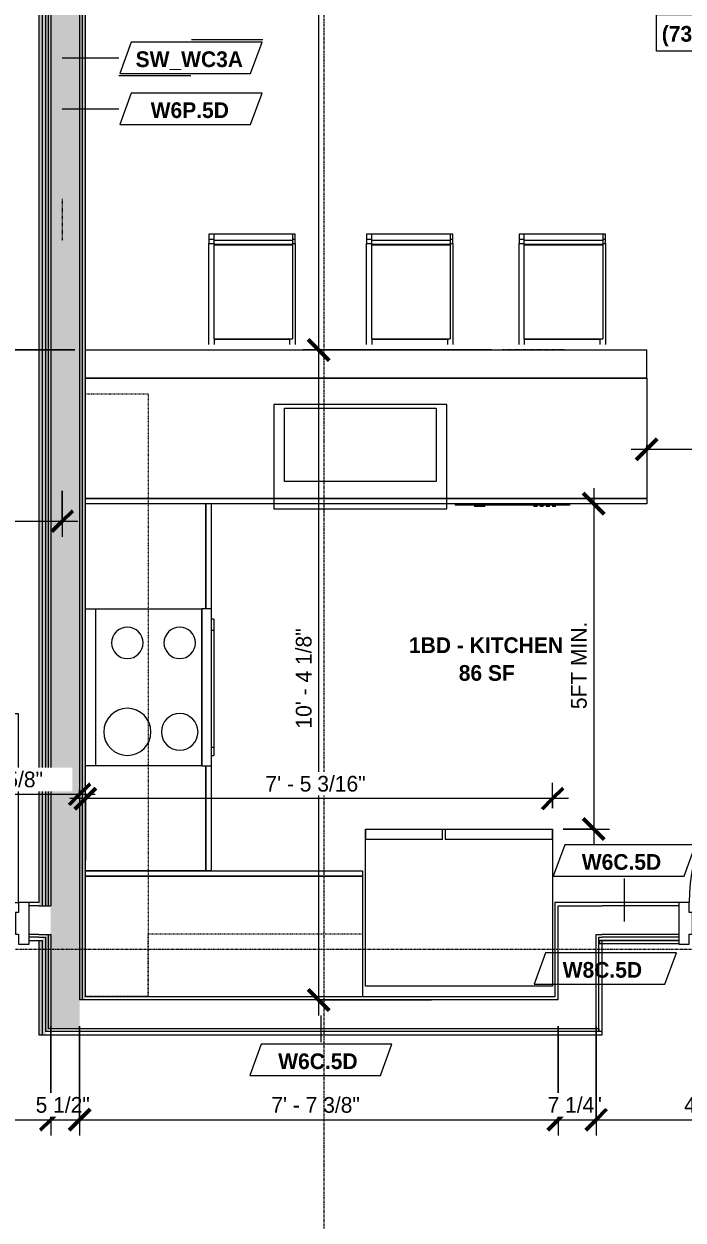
# Model space of a CAD drawing. Header units: inches. Extents: x -4058 to -1781, y 9814 to 12264.
# Drawn here: x -3211.6 to -3085.8, y 10415.5 to 10643.9 of the extents above; entities that cross this region are included whole.
import ezdxf

# ---------------------------------------------------------------- set-up
doc = ezdxf.new("R2010")
doc.units = ezdxf.units.IN
doc.header["$MEASUREMENT"] = 0
for name, pattern in [('Dash', [0.25, 0.125, -0.125]), ('Dash 3_32_', [0.1875, 0.09375, -0.09375]), ('Grid Line 1_2_', [0.875, 0.5, -0.125, 0.125, -0.125])]:
    doc.linetypes.add(name, pattern=pattern)
for name, color, linetype, lineweight in [('0-1', 7, 'Continuous', 5), ('0-3', 8, 'Continuous', 9), ('A-ANNO-DIMS', 211, 'Continuous', 9), ('A-ANNO-DIMS-32', 211, 'Continuous', 9), ('A-AREA-IDEN', 2, 'Continuous', 9), ('A-DETL-1', 90, 'Dash 3_32_', 9), ('A-DOOR-1', 7, 'Continuous', 9), ('A-DOOR-FRAM-1', 7, 'Continuous', 9), ('A-WALL-1', 7, 'Continuous', 9), ('A-WALL-2', 113, 'Continuous', 9), ('A-WALL-IDEN', 211, 'Continuous', 9), ('I-FURN', 30, 'Continuous', 9), ('I-WALL-1', 1, 'Continuous', 18), ('I-WALL-2', 10, 'Continuous', 5), ('I-WALL-3', 7, 'Continuous', 9), ('P-SANR-FIXT', 6, 'Continuous', 9), ('Q-CASE', 31, 'Continuous', 9), ('Q-CASE-HDLN', 31, 'Dash', 9), ('Q-SPCQ', 91, 'Continuous', 9), ('S-GRID-1', 1, 'Grid Line 1_2_', 9)]:
    doc.layers.add(name, color=color, linetype=linetype, lineweight=lineweight)
doc.styles.add('Century Gothic', font='ufonts.com_century-gothic.ttf', dxfattribs={"height": 3})
doc.styles.add('Century Gothic_B', font='GOTHICB.TTF', dxfattribs={"height": 3})
doc.dimstyles.new('MARKETING_DIMENSION', dxfattribs={"dimscale": 12, "dimtxt": 3.132505, "dimasz": 0.333333, "dimexe": 0.25, "dimexo": 0.166667, "dimgap": 0.041667, "dimtad": 1, "dimdec": 4, "dimrnd": 0.0625, "dimzin": 3, "dimdsep": 46, "dimlunit": 4, "dimtxsty": 'Century Gothic', "dimblk1": 'OBLIQUE', "dimblk2": 'OBLIQUE', "dimsah": 1, "dimcen": 0.09, "dimdle": 0.25, "dimazin": 0, "dimtfac": 1, "dimtdec": 4, "dimtix": 1, "dimtmove": 0, "dimatfit": 3, "dimfxl": 1, "dimtvp": 1, "dimtfill": 1, "dimfrac": 2, "dimtolj": 1, "dimtzin": 0, "dimarcsym": 2})
doc.dimstyles.new('THE_DIMENSION_STRING_2', dxfattribs={"dimscale": 12, "dimtxt": 3.132505, "dimasz": 0.333333, "dimexe": 0.25, "dimexo": 0.166667, "dimgap": 0.041667, "dimtad": 1, "dimdec": 4, "dimrnd": 0.0625, "dimzin": 3, "dimdsep": 46, "dimlunit": 4, "dimtxsty": 'Century Gothic', "dimblk1": 'OBLIQUE', "dimblk2": 'OBLIQUE', "dimsah": 1, "dimcen": 0.09, "dimdle": 0.25, "dimazin": 0, "dimtfac": 1, "dimtdec": 4, "dimtix": 1, "dimtmove": 0, "dimatfit": 3, "dimfxl": 1, "dimtvp": 1, "dimtfill": 1, "dimfrac": 2, "dimtolj": 1, "dimtzin": 0, "dimarcsym": 2})
doc.dimstyles.new('THE_DIMENSION_STRING_4', dxfattribs={"dimscale": 12, "dimtxt": 3.132505, "dimasz": 0.333333, "dimexe": 0.25, "dimexo": 0.166667, "dimgap": 0.041667, "dimtad": 1, "dimdec": 4, "dimrnd": 0.0625, "dimzin": 3, "dimdsep": 46, "dimlunit": 4, "dimtxsty": 'Century Gothic', "dimblk1": 'OBLIQUE', "dimblk2": 'OBLIQUE', "dimsah": 1, "dimcen": 0.09, "dimdle": 0.25, "dimazin": 0, "dimtfac": 1, "dimtdec": 4, "dimtix": 1, "dimtmove": 0, "dimatfit": 3, "dimfxl": 1, "dimtvp": 1, "dimtfill": 1, "dimfrac": 2, "dimtolj": 1, "dimtzin": 0, "dimarcsym": 2})
doc.dimstyles.new('THE_DIMENSION_STRING_5', dxfattribs={"dimscale": 12, "dimtxt": 3.132505, "dimasz": 0.333333, "dimexe": 0.25, "dimexo": 0.166667, "dimgap": 0.041667, "dimtad": 1, "dimdec": 4, "dimrnd": 0.0625, "dimzin": 3, "dimdsep": 46, "dimlunit": 4, "dimtxsty": 'Century Gothic', "dimblk1": 'OBLIQUE', "dimblk2": 'OBLIQUE', "dimsah": 1, "dimcen": 0.09, "dimdle": 0.25, "dimazin": 0, "dimtfac": 1, "dimtdec": 4, "dimtix": 1, "dimtmove": 0, "dimatfit": 3, "dimfxl": 1, "dimtvp": 1, "dimtfill": 1, "dimfrac": 2, "dimtolj": 1, "dimtzin": 0, "dimarcsym": 2})

# ---------------------------------------------------------------- blocks, each defined once
blk = doc.blocks.new('HOLLOW METAL - UNIT DOOR-2191978-UNITS PLANS - 3RD FLOOR')
at = {"layer": 'A-DOOR-1'}
for p, q in [((18, 39.875), (16.25, 39.875)), ((16.25, 39.875), (16.25, 3.875)), ((18, 3.875), (18, 39.875)), ((16.25, 3.875), (18, 3.875))]:
    blk.add_line(p, q, dxfattribs=at)
blk.add_arc((18, 3.875), 36, 90, 180, dxfattribs=at)
at = {"layer": 'A-DOOR-FRAM-1'}
for p, q in [((-18, 3.875), (-20, 3.875)), ((-20, 3.875), (-20, -4.125)), ((-18, 1.9375), (-18, 3.875)), ((18, 3.875), (18, 1.9375)), ((20, 3.875), (18, 3.875)), ((20, -4.125), (20, 3.875)), ((-17.375, 1.9375), (-18, 1.9375)), ((-17.375, -2.1875), (-17.375, 1.9375)), ((18, 1.9375), (17.375, 1.9375)), ((17.375, 1.9375), (17.375, -2.1875)), ((-18, -4.125), (-18, -2.1875)), ((-18, -2.1875), (-17.375, -2.1875)), ((17.375, -2.1875), (18, -2.1875)), ((18, -2.1875), (18, -4.125)), ((-20, -4.125), (-18, -4.125)), ((18, -4.125), (20, -4.125))]:
    blk.add_line(p, q, dxfattribs=at)
blk = doc.blocks.new('CTR - 1st Phase - Common Walls_rvt-1-UNITS PLANS - 3RD FLOOR')
at = {"layer": 'I-WALL-1'}
h = blk.add_hatch(color=256, dxfattribs=at)
h.paths.add_polyline_path([(-3199.89, 10457.54), (-3199.89, 10715.5), (-3200.51, 10715.5), (-3200.51, 10457.54)], flags=0)
h.paths.add_polyline_path([(-3200.51, 10753.5), (-3199.89, 10753.5), (-3199.89, 10843.14), (-3200.51, 10843.14), (-3200.51, 10753.55)], flags=0)
at = {"layer": 'I-WALL-2'}
h = blk.add_hatch(color=256, dxfattribs=at)
h.paths.add_polyline_path([(-3208.76, 10450.91), (-3208.14, 10450.91), (-3208.14, 10468.91), (-3208.76, 10468.91), (-3208.76, 10463.59)], flags=0)
h.paths.add_polyline_path([(-3208.14, 10475.54), (-3208.14, 10843.14), (-3208.76, 10843.14), (-3208.76, 10475.54)], flags=0)
h = blk.add_hatch(color=256, dxfattribs=at)
h.paths.add_polyline_path([(-3208.14, 10450.91), (-3207.51, 10450.91), (-3207.51, 10469.54), (-3208.14, 10469.54), (-3208.14, 10463.59)], flags=0)
h.paths.add_polyline_path([(-3208.14, 10475.54), (-3207.51, 10475.54), (-3207.51, 10843.14), (-3208.14, 10843.14), (-3208.14, 10482.3)], flags=0)
h = blk.add_hatch(color=256, dxfattribs=at)
h.paths.add_polyline_path([(-3207.01, 10451.54), (-3207.01, 10470.04), (-3207.51, 10470.04), (-3207.51, 10451.54)], flags=0)
h.paths.add_polyline_path([(-3207.01, 10475.54), (-3207.01, 10843.14), (-3207.51, 10843.14), (-3207.51, 10475.54)], flags=0)
h = blk.add_hatch(color=256, dxfattribs=at)
h.paths.add_polyline_path([(-3206.51, 10452.04), (-3206.51, 10470.04), (-3207.01, 10470.04), (-3207.01, 10452.04)], flags=0)
h.paths.add_polyline_path([(-3207.01, 10475.54), (-3206.51, 10475.54), (-3206.51, 10843.14), (-3207.01, 10843.14), (-3207.01, 10482.3)], flags=0)
blk.add_hatch(color=256, dxfattribs=at).paths.add_polyline_path([(-3206.51, 10452.04), (-3201.01, 10452.04), (-3201.01, 10715.5), (-3201.32, 10715.5), (-3201.32, 10753.5), (-3201.01, 10753.5), (-3201.01, 10843.14), (-3206.51, 10843.14), (-3206.51, 10463.59)], flags=0)
h = blk.add_hatch(color=256, dxfattribs=at)
h.paths.add_polyline_path([(-3200.51, 10457.54), (-3200.51, 10715.5), (-3201.01, 10715.5), (-3201.01, 10457.54)], flags=0)
h.paths.add_polyline_path([(-3200.51, 10753.5), (-3200.51, 10843.14), (-3201.01, 10843.14), (-3201.01, 10753.5)], flags=0)
at = {"layer": 'A-WALL-1'}
for p, q in [((-3208.14, 10843.14), (-3208.14, 10475.54)), ((-3207.51, 10843.14), (-3207.51, 10475.54)), ((-3207.01, 10843.14), (-3207.01, 10475.54)), ((-3206.51, 10843.14), (-3206.51, 10475.54)), ((-3201.01, 10715.5), (-3201.01, 10457.54)), ((-3200.51, 10715.5), (-3200.51, 10457.54)), ((-3208.76, 10475.54), (-3210.64, 10475.54)), ((-3208.76, 10475.54), (-3208.14, 10475.54)), ((-3208.14, 10475.54), (-3207.51, 10475.54)), ((-3207.51, 10475.54), (-3207.01, 10475.54)), ((-3207.01, 10475.54), (-3206.51, 10475.54)), ((-3109.61, 10475.54), (-3102.36, 10475.54)), ((-3109.61, 10457.54), (-3109.61, 10475.54)), ((-3102.36, 10475.54), (-3101.24, 10475.54)), ((-3086.57, 10475.54), (-3101.24, 10475.54)), ((-3208.76, 10470.04), (-3210.64, 10470.04)), ((-3208.76, 10469.54), (-3210.64, 10469.54)), ((-3208.76, 10470.04), (-3207.51, 10470.04)), ((-3208.76, 10469.54), (-3208.14, 10469.54)), ((-3208.76, 10468.91), (-3208.14, 10468.91)), ((-3208.14, 10469.54), (-3207.51, 10469.54)), ((-3208.14, 10468.91), (-3208.14, 10450.91)), ((-3207.51, 10470.04), (-3207.01, 10470.04)), ((-3207.51, 10469.54), (-3207.51, 10451.54)), ((-3207.01, 10470.04), (-3207.01, 10452.04)), ((-3207.01, 10470.04), (-3206.51, 10470.04)), ((-3206.51, 10470.04), (-3206.51, 10452.04)), ((-3102.36, 10470.04), (-3101.86, 10470.04)), ((-3102.36, 10452.04), (-3102.36, 10470.04)), ((-3101.86, 10470.04), (-3101.24, 10470.04)), ((-3101.86, 10468.91), (-3101.86, 10469.54)), ((-3101.86, 10469.54), (-3101.24, 10469.54)), ((-3101.86, 10468.91), (-3101.86, 10469.54)), ((-3101.86, 10468.91), (-3101.24, 10468.91)), ((-3101.86, 10452.04), (-3101.86, 10468.91)), ((-3086.57, 10470.04), (-3101.24, 10470.04)), ((-3086.57, 10469.54), (-3101.24, 10469.54)), ((-3200.51, 10457.54), (-3201.01, 10457.54)), ((-3199.89, 10457.54), (-3200.51, 10457.54)), ((-3110.24, 10457.54), (-3199.89, 10457.54)), ((-3109.61, 10457.54), (-3110.24, 10457.54)), ((-3206.51, 10452.04), (-3207.01, 10452.04)), ((-3201.01, 10452.04), (-3206.51, 10452.04)), ((-3199.89, 10452.04), (-3201.01, 10452.04)), ((-3110.24, 10452.04), (-3199.89, 10452.04)), ((-3109.61, 10452.04), (-3110.24, 10452.04)), ((-3102.36, 10452.04), (-3109.61, 10452.04)), ((-3101.86, 10452.04), (-3102.36, 10452.04)), ((-3101.86, 10452.04), (-3101.86, 10451.54)), ((-3101.86, 10451.54), (-3101.86, 10452.04)), ((-3207.01, 10451.54), (-3207.51, 10451.54)), ((-3199.89, 10451.54), (-3207.01, 10451.54)), ((-3110.24, 10451.54), (-3199.89, 10451.54)), ((-3101.86, 10451.54), (-3110.24, 10451.54)), ((-3101.24, 10451.54), (-3101.86, 10451.54))]:
    blk.add_line(p, q, dxfattribs=at)
at = {"layer": 'I-WALL-3'}
for p, q in [((-3208.76, 10843.14), (-3208.76, 10476.16)), ((-3199.89, 10458.16), (-3199.89, 10715.5)), ((-3208.76, 10476.16), (-3210.64, 10476.16)), ((-3110.24, 10476.16), (-3110.24, 10458.16)), ((-3109.61, 10476.16), (-3110.24, 10476.16)), ((-3101.24, 10476.16), (-3109.61, 10476.16)), ((-3086.57, 10476.16), (-3101.24, 10476.16)), ((-3210.64, 10468.91), (-3208.76, 10468.91)), ((-3208.76, 10468.91), (-3208.76, 10450.91)), ((-3086.57, 10468.91), (-3101.74, 10468.91)), ((-3101.74, 10468.91), (-3101.74, 10468.29)), ((-3101.74, 10468.29), (-3086.57, 10468.29)), ((-3101.24, 10468.91), (-3086.57, 10468.91)), ((-3101.24, 10451.54), (-3101.24, 10468.91)), ((-3110.24, 10458.16), (-3199.89, 10458.16)), ((-3208.76, 10450.91), (-3207.51, 10450.91)), ((-3207.51, 10450.91), (-3199.89, 10450.91)), ((-3199.89, 10450.91), (-3110.24, 10450.91)), ((-3110.24, 10450.91), (-3101.24, 10450.91)), ((-3101.24, 10450.91), (-3101.24, 10451.54))]:
    blk.add_line(p, q, dxfattribs=at)
at = {"layer": '0-3'}
for p in [(-3230.64, 10472.29), (-3066.57, 10472.29)]:
    blk.add_blockref('HOLLOW METAL - UNIT DOOR-2191978-UNITS PLANS - 3RD FLOOR', p, dxfattribs=at)
blk = doc.blocks.new('Bar_Stool_6722_1_ - Bar_Stool_6722_1_-1372833-UNITS PLANS - 3RD FLOOR')
at = {"layer": 'I-FURN'}
for p, q in [((1, 0), (0, 0)), ((0, 0), (0, -0.98)), ((0, -0.98), (1, -0.98)), ((0, -0.98), (0, -1.78)), ((0, -1.78), (1, -1.78)), ((0, -17.72), (0, -1.78)), ((1, -1.24), (1, 0)), ((16, 0), (1, 0)), ((1, -1.91), (1, -1.24)), ((16, -1.24), (1, -1.24)), ((1, -1.91), (16, -1.91)), ((1, -2.03), (1, -1.91)), ((1, -17.63), (1, -2.03)), ((1, -2.03), (16, -2.03)), ((16.5, 0), (16, 0)), ((16, 0), (16, -1.24)), ((16, -0.98), (16.5, -0.98)), ((16, -1.24), (16, -1.91)), ((16, -1.78), (16.5, -1.78)), ((16, -1.91), (16, -2.03)), ((16, -2.03), (16, -17.63)), ((16.5, -0.98), (16.5, 0)), ((16.5, -1.78), (16.5, -0.98)), ((16.5, -1.78), (16.5, -17.72)), ((0, -19.21), (0, -17.72)), ((1, -19.89), (1, -17.63)), ((16, -17.63), (16, -19.89)), ((16.5, -17.72), (16.5, -19.21)), ((0, -21.1), (0, -19.21)), ((1, -19.99), (1, -19.89)), ((1, -19.99), (1, -20.06)), ((1, -20), (16, -20)), ((1, -20.06), (1, -20.14)), ((15.5, -20.14), (1, -20.14)), ((1, -20.14), (1, -21.1)), ((15.5, -20.06), (15.5, -19.99)), ((15.5, -20.14), (15.5, -20.06)), ((15.5, -21.1), (15.5, -20.14)), ((16, -19.89), (16, -19.99)), ((16.5, -19.21), (16.5, -21.1))]:
    blk.add_line(p, q, dxfattribs=at)
blk = doc.blocks.new('OD_CW_Upper Cabinet - OD_CW_Upper Cabinet-3856829-UNITS PLANS - 3RD FLOOR')
at = {"layer": 'Q-CASE-HDLN'}
for p, q in [((0.74, -24), (0.74, -12)), ((0.74, -12), (115.86, -12)), ((115.86, -12), (115.86, -24)), ((115.86, -24), (0.74, -24))]:
    blk.add_line(p, q, dxfattribs=at)
blk = doc.blocks.new('OD_CW_Base Cabinet - OD_CW_Base Cabinet-V42-UNITS PLANS - 3RD FLOOR')
at = {"layer": 'Q-CASE'}
for p, q in [((0.74, 0), (20.8, 0)), ((0.74, 0), (20.8, 0)), ((20.8, -1), (0.74, -1)), ((0.74, -1), (20.8, -1)), ((50.8, 0), (70.86, 0)), ((50.8, 0), (70.86, 0)), ((70.86, -1), (50.8, -1)), ((50.8, -1), (70.86, -1)), ((70.86, 0), (70.86, -24)), ((70.86, 0), (70.86, -1)), ((70.86, -1), (70.86, -24))]:
    blk.add_line(p, q, dxfattribs=at)
blk = doc.blocks.new('OD_CW_Base Cabinet - OD_CW_Base Cabinet-V43-UNITS PLANS - 3RD FLOOR')
at = {"layer": 'Q-CASE'}
for p, q in [((0.74, 0), (107.93, 0)), ((0.74, -24), (0.74, 0)), ((107.93, -24), (0.74, -24))]:
    blk.add_line(p, q, dxfattribs=at)
blk = doc.blocks.new('OD_CW_Upper Cabinet - OD_CW_Upper Cabinet-3876543-UNITS PLANS - 3RD FLOOR')
at = {"layer": 'Q-CASE-HDLN'}
for p, q in [((0.74, -24), (0.74, -12)), ((0.74, -12), (41.64, -12)), ((41.64, -12), (41.64, -24)), ((41.64, -24), (0.74, -24))]:
    blk.add_line(p, q, dxfattribs=at)
blk = doc.blocks.new('OD_CW_Base Cabinet - OD_CW_Base Cabinet-V87-UNITS PLANS - 3RD FLOOR')
at = {"layer": 'Q-CASE'}
for p, q in [((0.74, 0), (53.64, 0)), ((0.74, 0), (53.64, 0)), ((53.64, -1), (0.74, -1)), ((0.74, -1), (53.64, -1)), ((53.64, 0), (53.64, -24)), ((53.64, 0), (53.64, -1)), ((53.64, -1), (53.64, -24))]:
    blk.add_line(p, q, dxfattribs=at)
blk = doc.blocks.new('Refrigerator_-_Side-by-Side_6047 - 36_ X 30_-1372843-UNITS PLANS - 3RD FLOOR')
at = {"layer": 'Q-SPCQ'}
for p, q in [((-17.88, 15.58), (17.87, 15.58)), ((-17.88, -14.42), (-17.88, 15.58)), ((-17.88, 15.58), (-3.13, 15.58)), ((-17.88, 15.58), (-17.88, 13.58)), ((-3.13, 13.58), (-3.13, 15.58)), ((-2.63, 15.58), (17.87, 15.58)), ((-2.63, 15.58), (-2.63, 13.58)), ((17.87, 15.58), (17.87, -14.42)), ((17.87, 13.58), (17.87, 15.58)), ((-3.13, 13.58), (-17.88, 13.58)), ((17.87, 13.58), (-2.63, 13.58)), ((17.87, -14.42), (-17.88, -14.42))]:
    blk.add_line(p, q, dxfattribs=at)
blk = doc.blocks.new('Dishwasher_15404 - 34_ counter-547918-UNITS PLANS - 3RD FLOOR')
at = {"layer": 'Q-SPCQ'}
for p, q in [((23.87, 22.91), (24.12, 22.91)), ((24.12, 22.91), (24.12, 1.09)), ((24.37, 20.28), (24.12, 20.28)), ((24.12, 19.69), (24.37, 19.69)), ((24.37, 19.1), (24.12, 19.1)), ((24.12, 18.51), (24.37, 18.51)), ((24.37, 19.1), (24.37, 18.51)), ((24.37, 20.28), (24.37, 19.69)), ((24.37, 17.92), (24.12, 17.92)), ((24.12, 17.33), (24.37, 17.33)), ((24.37, 16.74), (24.12, 16.74)), ((24.12, 16.15), (24.37, 16.15)), ((24.37, 17.92), (24.37, 17.33)), ((24.37, 16.74), (24.37, 16.15)), ((24.37, 6.79), (24.12, 6.79)), ((24.12, 4.82), (24.37, 4.82)), ((24.37, 6.79), (24.37, 5.81)), ((24.37, 5.81), (24.37, 4.82)), ((23.87, 1.09), (24.12, 1.09))]:
    blk.add_line(p, q, dxfattribs=at)
blk = doc.blocks.new('Range - 24_ x 30_-V107-UNITS PLANS - 3RD FLOOR')
at = {"layer": 'Q-SPCQ'}
for p, q in [((0, 22), (0, 24)), ((30, 24), (30, 22)), ((0, 1.75), (0, 22)), ((0, 22), (30, 22)), ((30, 22), (30, 1.75)), ((30, 1.75), (0, 1.75)), ((0, 1.75), (30, 1.75)), ((0, 1.75), (0, 0)), ((30, 0), (30, 1.75)), ((30, 0), (0, 0)), ((2, 0), (2, -0.5)), ((3.61, -0.5), (2, -0.5)), ((3.61, 0), (3.61, -0.5)), ((25.87, -0.5), (3.61, -0.5)), ((25.87, -0.5), (25.87, 0)), ((28, -0.5), (25.87, -0.5)), ((28, -0.5), (28, 0))]:
    blk.add_line(p, q, dxfattribs=at)
for centre, radius, start, end in [((6.5, 16), 4.5, 0, 180), ((23.5, 16), 3, 0, 180), ((6.5, 16), 4.5, 180, 360), ((23.5, 16), 3, 180, 360), ((6.5, 6), 3.5, 0, 180), ((23.5, 6), 3, 0, 180), ((6.5, 6), 3.5, 180, 360), ((23.5, 6), 3, 180, 360)]:
    blk.add_arc(centre, radius, start, end, dxfattribs=at)
blk = doc.blocks.new('Stainless Steel Farmhous Kitchen Sink - Stainless Steel Farmhous Kitchen Sink-2443921-UNITS PLANS - 3RD FLOOR')
at = {"layer": 'P-SANR-FIXT'}
for p, q in [((0, -2.25), (-33, -2.25)), ((-33, -2.25), (-33, -22.2)), ((0, -22.2), (0, -2.25)), ((-31, -16.96), (-31, -3)), ((-31, -3), (-2, -3)), ((-2, -3), (-2, -16.96)), ((-2, -16.96), (-31, -16.96)), ((-33, -22.2), (0, -22.2))]:
    blk.add_line(p, q, dxfattribs=at)
blk = doc.blocks.new('Wall Tag - Shear Wall-3956451-UNITS PLANS - 3RD FLOOR')
at = {"layer": 'A-WALL-IDEN'}
for p, q in [((-0.3561, 0.0937), (-0.4244, -0.0937)), ((0.4244, 0.0937), (-0.3561, 0.0937)), ((0.4291, 0.1068), (0.0033, 0.1068)), ((0.3561, -0.0937), (0.4244, 0.0937)), ((0, -0.1068), (-0.4291, -0.1068)), ((-0.4244, -0.0937), (0.3561, -0.0937))]:
    blk.add_line(p, q, dxfattribs=at)
blk = doc.blocks.new('Wall Tag - Arch Wall-3956453-UNITS PLANS - 3RD FLOOR')
at = {"layer": 'A-WALL-IDEN'}
for p, q in [((-0.3561, 0.0937), (-0.4244, -0.0937)), ((0.4244, 0.0937), (-0.3561, 0.0937)), ((0.3561, -0.0937), (0.4244, 0.0937)), ((-0.4244, -0.0937), (0.3561, -0.0937))]:
    blk.add_line(p, q, dxfattribs=at)
blk = doc.blocks.new('DIMBLOCK344-UNITS PLANS - 3RD FLOOR')
at = {"layer": 'A-ANNO-DIMS-32'}
for p, q in [((-3266.42, 10452.54), (-3266.42, 10431.66)), ((-3266.42, 10434.66), (-3266.42, 10452.54)), ((-3206.51, 10452.54), (-3206.51, 10431.66)), ((-3206.51, 10434.66), (-3206.51, 10452.54)), ((-3266.42, 10434.66), (-3206.51, 10434.66))]:
    blk.add_line(p, q, dxfattribs=at)
at = {"layer": 'A-ANNO-DIMS-32', "lineweight": 50}
for p, q in [((-3266.42, 10434.66), (-3264.42, 10436.66)), ((-3206.51, 10434.66), (-3204.51, 10436.66)), ((-3266.42, 10434.66), (-3268.42, 10432.66)), ((-3206.51, 10434.66), (-3208.51, 10432.66))]:
    blk.add_line(p, q, dxfattribs=at)
at = {"layer": 'A-ANNO-DIMS-32', "color": 0, "insert": (-3249.05, 10439), "char_height": 3, "width": 30.1914, "attachment_point": 1, "line_spacing_factor": 0.984502, "style": 'Century Gothic', "bg_fill": 3, "box_fill_scale": 1.25, "bg_fill_color": 256, "bg_fill_true_color": 13158600, "bg_fill_transparency": 0}
blk.add_mtext('4\' - 11 15/16"', dxfattribs=at)
blk = doc.blocks.new('_Oblique')
at = {"color": 0, "linetype": 'ByBlock', "lineweight": -2}
blk.add_line((-0.5, -0.5), (0.5, 0.5), dxfattribs=at)
blk = doc.blocks.new('DIMBLOCK345-UNITS PLANS - 3RD FLOOR')
at = {"layer": 'A-ANNO-DIMS-32'}
for p, q in [((-3206.51, 10452.54), (-3206.51, 10431.66)), ((-3206.51, 10434.66), (-3206.51, 10452.54)), ((-3201.01, 10452.54), (-3201.01, 10431.66)), ((-3201.01, 10434.66), (-3201.01, 10452.54)), ((-3206.51, 10434.66), (-3201.01, 10434.66))]:
    blk.add_line(p, q, dxfattribs=at)
at = {"layer": 'A-ANNO-DIMS-32', "lineweight": 50}
for p, q in [((-3206.51, 10434.66), (-3204.51, 10436.66)), ((-3201.01, 10434.66), (-3199.01, 10436.66)), ((-3206.51, 10434.66), (-3208.51, 10432.66)), ((-3201.01, 10434.66), (-3203.01, 10432.66))]:
    blk.add_line(p, q, dxfattribs=at)
at = {"layer": 'A-ANNO-DIMS-32', "color": 0, "insert": (-3209.4, 10439), "char_height": 3, "width": 13.5444, "attachment_point": 1, "line_spacing_factor": 0.984502, "style": 'Century Gothic', "bg_fill": 3, "box_fill_scale": 1.25, "bg_fill_color": 256, "bg_fill_true_color": 13158600, "bg_fill_transparency": 0}
blk.add_mtext('5 1/2"', dxfattribs=at)
blk = doc.blocks.new('DIMBLOCK346-UNITS PLANS - 3RD FLOOR')
at = {"layer": 'A-ANNO-DIMS-32'}
for p, q in [((-3201.01, 10452.54), (-3201.01, 10431.66)), ((-3201.01, 10434.66), (-3201.01, 10452.54)), ((-3109.61, 10452.54), (-3109.61, 10431.66)), ((-3109.61, 10434.66), (-3109.61, 10452.54)), ((-3201.01, 10434.66), (-3109.61, 10434.66))]:
    blk.add_line(p, q, dxfattribs=at)
at = {"layer": 'A-ANNO-DIMS-32', "lineweight": 50}
for p, q in [((-3201.01, 10434.66), (-3199.01, 10436.66)), ((-3109.61, 10434.66), (-3107.61, 10436.66)), ((-3201.01, 10434.66), (-3203.01, 10432.66)), ((-3109.61, 10434.66), (-3111.61, 10432.66))]:
    blk.add_line(p, q, dxfattribs=at)
at = {"layer": 'A-ANNO-DIMS-32', "color": 0, "insert": (-3164.39, 10439), "char_height": 3, "width": 21.7784, "attachment_point": 1, "line_spacing_factor": 0.984502, "style": 'Century Gothic', "bg_fill": 3, "box_fill_scale": 1.25, "bg_fill_color": 256, "bg_fill_true_color": 13158600, "bg_fill_transparency": 0}
blk.add_mtext('7\' - 7 3/8"', dxfattribs=at)
blk = doc.blocks.new('DIMBLOCK347-UNITS PLANS - 3RD FLOOR')
at = {"layer": 'A-ANNO-DIMS-32'}
for p, q in [((-3109.61, 10452.54), (-3109.61, 10431.66)), ((-3109.61, 10434.66), (-3109.61, 10452.54)), ((-3102.36, 10452.54), (-3102.36, 10431.66)), ((-3102.36, 10434.66), (-3102.36, 10452.54)), ((-3109.61, 10434.66), (-3102.36, 10434.66))]:
    blk.add_line(p, q, dxfattribs=at)
at = {"layer": 'A-ANNO-DIMS-32', "lineweight": 50}
for p, q in [((-3109.61, 10434.66), (-3107.61, 10436.66)), ((-3102.36, 10434.66), (-3100.36, 10436.66)), ((-3109.61, 10434.66), (-3111.61, 10432.66)), ((-3102.36, 10434.66), (-3104.36, 10432.66))]:
    blk.add_line(p, q, dxfattribs=at)
at = {"layer": 'A-ANNO-DIMS-32', "color": 0, "insert": (-3111.63, 10439), "char_height": 3, "width": 13.5444, "attachment_point": 1, "line_spacing_factor": 0.984502, "style": 'Century Gothic', "bg_fill": 3, "box_fill_scale": 1.25, "bg_fill_color": 256, "bg_fill_true_color": 13158600, "bg_fill_transparency": 0}
blk.add_mtext('7 1/4"', dxfattribs=at)
blk = doc.blocks.new('DIMBLOCK348-UNITS PLANS - 3RD FLOOR')
at = {"layer": 'A-ANNO-DIMS-32'}
for p, q in [((-3102.36, 10452.54), (-3102.36, 10431.66)), ((-3102.36, 10434.66), (-3102.36, 10452.54)), ((-3043.57, 10452.54), (-3043.57, 10431.66)), ((-3043.57, 10434.66), (-3043.57, 10452.54)), ((-3102.36, 10434.66), (-3043.57, 10434.66))]:
    blk.add_line(p, q, dxfattribs=at)
at = {"layer": 'A-ANNO-DIMS-32', "lineweight": 50}
for p, q in [((-3102.36, 10434.66), (-3100.36, 10436.66)), ((-3043.57, 10434.66), (-3041.57, 10436.66)), ((-3102.36, 10434.66), (-3104.36, 10432.66)), ((-3043.57, 10434.66), (-3045.57, 10432.66))]:
    blk.add_line(p, q, dxfattribs=at)
at = {"layer": 'A-ANNO-DIMS-32', "color": 0, "insert": (-3085.55, 10439), "char_height": 3, "width": 30.1914, "attachment_point": 1, "line_spacing_factor": 0.984502, "style": 'Century Gothic', "bg_fill": 3, "box_fill_scale": 1.25, "bg_fill_color": 256, "bg_fill_true_color": 13158600, "bg_fill_transparency": 0}
blk.add_mtext('4\' - 10 13/16"', dxfattribs=at)
blk = doc.blocks.new('DIMBLOCK490-UNITS PLANS - 3RD FLOOR')
at = {"layer": 'A-ANNO-DIMS-32', "lineweight": 50}
for p, q in [((-3230.64, 10496.81), (-3228.64, 10498.81)), ((-3201.01, 10496.81), (-3199.01, 10498.81)), ((-3230.64, 10496.81), (-3232.64, 10494.81)), ((-3201.01, 10496.81), (-3203.01, 10494.81))]:
    blk.add_line(p, q, dxfattribs=at)
at = {"layer": 'A-ANNO-DIMS-32'}
for p, q in [((-3233.64, 10496.81), (-3198.01, 10496.81)), ((-3230.64, 10497.64), (-3230.64, 10493.81)), ((-3230.64, 10496.81), (-3230.64, 10497.64)), ((-3201.01, 10497.64), (-3201.01, 10493.81)), ((-3201.01, 10496.81), (-3201.01, 10497.64))]:
    blk.add_line(p, q, dxfattribs=at)
at = {"layer": 'A-ANNO-DIMS-32', "color": 0, "insert": (-3224.9, 10501.15), "char_height": 3, "width": 21.7784, "attachment_point": 1, "line_spacing_factor": 0.984502, "style": 'Century Gothic', "bg_fill": 3, "box_fill_scale": 1.25, "bg_fill_color": 256, "bg_fill_true_color": 13158600, "bg_fill_transparency": 0}
blk.add_mtext('2\' - 5 5/8"', dxfattribs=at)
blk = doc.blocks.new('DIMBLOCK913-UNITS PLANS - 3RD FLOOR')
at = {"layer": 'A-ANNO-DIMS-32'}
for p, q in [((-3248.92, 10577.59), (-3248.92, 10545.96)), ((-3248.92, 10548.96), (-3248.92, 10577.59)), ((-3204.32, 10554.76), (-3204.32, 10545.96)), ((-3204.32, 10548.96), (-3204.32, 10554.76)), ((-3251.92, 10548.96), (-3201.32, 10548.96))]:
    blk.add_line(p, q, dxfattribs=at)
at = {"layer": 'A-ANNO-DIMS-32', "lineweight": 50}
for p, q in [((-3248.92, 10548.96), (-3246.92, 10550.96)), ((-3204.32, 10548.96), (-3202.32, 10550.96)), ((-3248.92, 10548.96), (-3250.92, 10546.96)), ((-3204.32, 10548.96), (-3206.32, 10546.96))]:
    blk.add_line(p, q, dxfattribs=at)
at = {"layer": 'A-ANNO-DIMS-32', "color": 0, "insert": (-3235.7, 10553.31), "char_height": 3, "width": 21.7784, "attachment_point": 1, "line_spacing_factor": 0.984502, "style": 'Century Gothic', "bg_fill": 3, "box_fill_scale": 1.25, "bg_fill_color": 256, "bg_fill_true_color": 13158600, "bg_fill_transparency": 0}
blk.add_mtext('3\' - 8 5/8"', dxfattribs=at)
blk = doc.blocks.new('DIMBLOCK1470-UNITS PLANS - 3RD FLOOR')
at = {"layer": 'A-ANNO-DIMS-32', "lineweight": 50}
for p, q in [((-3155.36, 10843.14), (-3157.36, 10845.14)), ((-3155.36, 10843.14), (-3153.36, 10841.14)), ((-3155.36, 10581.66), (-3157.36, 10583.66)), ((-3155.36, 10581.66), (-3153.36, 10579.66))]:
    blk.add_line(p, q, dxfattribs=at)
at = {"layer": 'A-ANNO-DIMS-32'}
for p, q in [((-3155.36, 10846.14), (-3155.36, 10581.66)), ((-3111.32, 10843.14), (-3158.36, 10843.14)), ((-3155.36, 10843.14), (-3111.32, 10843.14)), ((-3122.32, 10581.66), (-3158.36, 10581.66)), ((-3155.36, 10581.66), (-3122.32, 10581.66))]:
    blk.add_line(p, q, dxfattribs=at)
at = {"layer": 'A-ANNO-DIMS-32', "color": 0, "insert": (-3159.71, 10702.16), "char_height": 3, "width": 24.5827, "attachment_point": 1, "rotation": 90, "line_spacing_factor": 0.984502, "style": 'Century Gothic', "bg_fill": 3, "box_fill_scale": 1.25, "bg_fill_color": 256, "bg_fill_true_color": 13158600, "bg_fill_transparency": 0}
blk.add_mtext('21\' - 9 1/2"', dxfattribs=at)
blk = doc.blocks.new('DIMBLOCK1471-UNITS PLANS - 3RD FLOOR')
at = {"layer": 'A-ANNO-DIMS-32', "lineweight": 50}
for p, q in [((-3155.36, 10581.66), (-3157.36, 10583.66)), ((-3155.36, 10581.66), (-3153.36, 10579.66)), ((-3155.36, 10457.54), (-3157.36, 10459.54)), ((-3155.36, 10457.54), (-3153.36, 10455.54))]:
    blk.add_line(p, q, dxfattribs=at)
at = {"layer": 'A-ANNO-DIMS-32'}
for p, q in [((-3122.32, 10581.66), (-3158.36, 10581.66)), ((-3155.36, 10581.66), (-3155.36, 10454.54)), ((-3155.36, 10581.66), (-3122.32, 10581.66)), ((-3133.82, 10457.54), (-3158.36, 10457.54)), ((-3155.36, 10457.54), (-3133.82, 10457.54))]:
    blk.add_line(p, q, dxfattribs=at)
at = {"layer": 'A-ANNO-DIMS-32', "color": 0, "insert": (-3159.71, 10509.36), "char_height": 3, "width": 24.5827, "attachment_point": 1, "rotation": 90, "line_spacing_factor": 0.984502, "style": 'Century Gothic', "bg_fill": 3, "box_fill_scale": 1.25, "bg_fill_color": 256, "bg_fill_true_color": 13158600, "bg_fill_transparency": 0}
blk.add_mtext('10\' - 4 1/8"', dxfattribs=at)
blk = doc.blocks.new('DIMBLOCK1504-UNITS PLANS - 3RD FLOOR')
at = {"layer": 'A-ANNO-DIMS-32'}
for p, q in [((-3102.82, 10555.29), (-3102.82, 10487.16)), ((-3101.99, 10552.29), (-3105.82, 10552.29)), ((-3102.82, 10552.29), (-3101.99, 10552.29)), ((-3108.67, 10490.16), (-3099.82, 10490.16)), ((-3102.82, 10490.16), (-3108.67, 10490.16))]:
    blk.add_line(p, q, dxfattribs=at)
at = {"layer": 'A-ANNO-DIMS-32', "lineweight": 50}
for p, q in [((-3102.82, 10552.29), (-3104.82, 10554.29)), ((-3102.82, 10552.29), (-3100.82, 10550.29)), ((-3102.82, 10490.16), (-3104.82, 10492.16)), ((-3102.82, 10490.16), (-3100.82, 10488.16))]:
    blk.add_line(p, q, dxfattribs=at)
at = {"layer": 'A-ANNO-DIMS-32', "color": 0, "insert": (-3107.16, 10513.07), "char_height": 3, "width": 19.5707, "attachment_point": 1, "rotation": 90, "line_spacing_factor": 0.984502, "style": 'Century Gothic', "bg_fill": 3, "box_fill_scale": 1.25, "bg_fill_color": 256, "bg_fill_true_color": 13158600, "bg_fill_transparency": 0}
blk.add_mtext('5FT MIN.', dxfattribs=at)
blk = doc.blocks.new('DIMBLOCK1505-UNITS PLANS - 3RD FLOOR')
at = {"layer": 'A-ANNO-DIMS-32'}
for p, q in [((-3199.89, 10484.16), (-3199.89, 10498.98)), ((-3110.67, 10494.16), (-3110.67, 10498.98)), ((-3107.67, 10495.98), (-3202.89, 10495.98)), ((-3199.89, 10495.98), (-3199.89, 10484.16)), ((-3110.67, 10495.98), (-3110.67, 10494.16))]:
    blk.add_line(p, q, dxfattribs=at)
at = {"layer": 'A-ANNO-DIMS-32', "lineweight": 50}
for p, q in [((-3199.89, 10495.98), (-3197.89, 10497.98)), ((-3110.67, 10495.98), (-3108.67, 10497.98)), ((-3199.89, 10495.98), (-3201.89, 10493.98)), ((-3110.67, 10495.98), (-3112.67, 10493.98))]:
    blk.add_line(p, q, dxfattribs=at)
at = {"layer": 'A-ANNO-DIMS-32', "color": 0, "insert": (-3165.52, 10500.33), "char_height": 3, "width": 24.5827, "attachment_point": 1, "line_spacing_factor": 0.984502, "style": 'Century Gothic', "bg_fill": 3, "box_fill_scale": 1.25, "bg_fill_color": 256, "bg_fill_true_color": 13158600, "bg_fill_transparency": 0}
blk.add_mtext('7\' - 5 3/16"', dxfattribs=at)
blk = doc.blocks.new('DIMBLOCK1506-UNITS PLANS - 3RD FLOOR')
at = {"layer": 'A-ANNO-DIMS-32', "lineweight": 50}
for p, q in [((-3092.7, 10562.69), (-3090.7, 10564.69)), ((-3051.14, 10562.69), (-3049.14, 10564.69)), ((-3092.7, 10562.69), (-3094.7, 10560.69)), ((-3051.14, 10562.69), (-3053.14, 10560.69))]:
    blk.add_line(p, q, dxfattribs=at)
at = {"layer": 'A-ANNO-DIMS-32'}
for p, q in [((-3095.7, 10562.69), (-3048.14, 10562.69)), ((-3092.7, 10563.52), (-3092.7, 10559.69)), ((-3092.7, 10562.69), (-3092.7, 10563.52)), ((-3051.14, 10563.52), (-3051.14, 10559.69)), ((-3051.14, 10562.69), (-3051.14, 10563.52))]:
    blk.add_line(p, q, dxfattribs=at)
at = {"layer": 'A-ANNO-DIMS-32', "color": 0, "insert": (-3081.12, 10567.04), "char_height": 3, "width": 22.0767, "attachment_point": 1, "line_spacing_factor": 0.984502, "style": 'Century Gothic', "bg_fill": 3, "box_fill_scale": 1.25, "bg_fill_color": 256, "bg_fill_true_color": 13158600, "bg_fill_transparency": 0}
blk.add_mtext('3\'-6" MIN.', dxfattribs=at)
blk = doc.blocks.new('DIMBLOCK1507-UNITS PLANS - 3RD FLOOR')
at = {"layer": 'A-ANNO-DIMS-32'}
for p, q in [((-3217.53, 10584.66), (-3217.53, 10455.16)), ((-3201.89, 10581.66), (-3220.53, 10581.66)), ((-3217.53, 10581.66), (-3201.89, 10581.66)), ((-3213.89, 10458.16), (-3220.53, 10458.16)), ((-3217.53, 10458.16), (-3213.89, 10458.16))]:
    blk.add_line(p, q, dxfattribs=at)
at = {"layer": 'A-ANNO-DIMS-32', "lineweight": 50}
for p, q in [((-3217.53, 10581.66), (-3219.53, 10583.66)), ((-3217.53, 10581.66), (-3215.53, 10579.66)), ((-3217.53, 10458.16), (-3219.53, 10460.16)), ((-3217.53, 10458.16), (-3215.53, 10456.16))]:
    blk.add_line(p, q, dxfattribs=at)
at = {"layer": 'A-ANNO-DIMS-32', "color": 0, "insert": (-3221.87, 10509.67), "char_height": 3, "width": 24.5827, "attachment_point": 1, "rotation": 90, "line_spacing_factor": 0.984502, "style": 'Century Gothic', "bg_fill": 3, "box_fill_scale": 1.25, "bg_fill_color": 256, "bg_fill_true_color": 13158600, "bg_fill_transparency": 0}
blk.add_mtext('10\' - 3 1/2"', dxfattribs=at)

msp = doc.modelspace()

# ---------------------------------------------------------------- linework, layer by layer
at = {"layer": 'A-AREA-IDEN', "flags": 128}
msp.add_lwpolyline([(-3090.82257, 10645.69542), (-3072.89816, 10645.69542), (-3072.89816, 10638.69384), (-3090.82257, 10638.69384)], close=True, dxfattribs=at)
at = {"layer": 'A-DETL-1'}
for p, q in [((-3204.32374, 10610.53481), (-3204.32374, 10602.53481)), ((-3108.32374, 10581.6644), (-3120.32374, 10581.6644)), ((-3115.82374, 10457.5394), (-3131.82374, 10457.5394))]:
    msp.add_line(p, q, dxfattribs=at)
at = {"layer": 'A-WALL-2'}
for p, q in [((-3199.88624, 10581.6644), (-3092.69874, 10581.6644)), ((-3092.69874, 10576.2894), (-3092.69874, 10581.6644)), ((-3092.69874, 10576.2894), (-3199.88624, 10576.2894))]:
    msp.add_line(p, q, dxfattribs=at)
at = {"layer": 'A-WALL-IDEN'}
for p, q in [((-3204.32374, 10637.42919), (-3193.48058, 10637.42919)), ((-3204.32374, 10627.69842), (-3193.48058, 10627.69842)), ((-3096.96186, 10472.5394), (-3096.96186, 10480.73066)), ((-3154.93624, 10454.5394), (-3154.93624, 10449.50445))]:
    msp.add_line(p, q, dxfattribs=at)
at = {"layer": 'Q-CASE'}
for p, q in [((-3199.88624, 10576.2894), (-3092.69874, 10576.2894)), ((-3092.69874, 10576.2894), (-3092.69874, 10553.2894)), ((-3092.69874, 10553.2894), (-3199.88624, 10553.2894)), ((-3199.88624, 10553.2894), (-3092.69874, 10553.2894)), ((-3092.69874, 10553.2894), (-3092.69874, 10552.2894)), ((-3092.69874, 10552.2894), (-3199.88624, 10552.2894))]:
    msp.add_line(p, q, dxfattribs=at)
at = {"layer": 'S-GRID-1'}
msp.add_line((-1781.27288, 10467.1894), (-4041.7795, 10467.1894), dxfattribs=at)

# ---------------------------------------------------------------- block references
at = {"layer": '0-1'}
msp.add_blockref('CTR - 1st Phase - Common Walls_rvt-1-UNITS PLANS - 3RD FLOOR', (0, 0), dxfattribs=at)
at = {"layer": 'A-WALL-IDEN', "xscale": 31.99999999999999, "yscale": 31.99999999999999, "zscale": 31.99999999999999}
for name, p in [('Wall Tag - Shear Wall-3956451-UNITS PLANS - 3RD FLOOR', (-3179.74888, 10637.42919)), ('Wall Tag - Arch Wall-3956453-UNITS PLANS - 3RD FLOOR', (-3179.74888, 10627.69842)), ('Wall Tag - Arch Wall-3956453-UNITS PLANS - 3RD FLOOR', (-3096.96186, 10484.14867)), ('Wall Tag - Arch Wall-3956453-UNITS PLANS - 3RD FLOOR', (-3100.60921, 10463.5394)), ('Wall Tag - Arch Wall-3956453-UNITS PLANS - 3RD FLOOR', (-3154.93624, 10446.08643))]:
    msp.add_blockref(name, p, dxfattribs=at)
at = {"layer": 'I-FURN'}
for p in [(-3176.33008, 10603.7894), (-3146.20876, 10603.7894), (-3117.08745, 10603.7894)]:
    msp.add_blockref('Bar_Stool_6722_1_ - Bar_Stool_6722_1_-1372833-UNITS PLANS - 3RD FLOOR', p, dxfattribs=at)
at = {"layer": 'P-SANR-FIXT'}
msp.add_blockref('Stainless Steel Farmhous Kitchen Sink - Stainless Steel Farmhous Kitchen Sink-2443921-UNITS PLANS - 3RD FLOOR', (-3130.88624, 10573.52211), dxfattribs=at)
at = {"layer": 'Q-CASE'}
for name, p, rotation in [('OD_CW_Base Cabinet - OD_CW_Base Cabinet-V43-UNITS PLANS - 3RD FLOOR', (-3091.96103, 10552.2894), 180), ('OD_CW_Upper Cabinet - OD_CW_Upper Cabinet-3856829-UNITS PLANS - 3RD FLOOR', (-3175.88624, 10574.0271), 270.0000000000037), ('OD_CW_Base Cabinet - OD_CW_Base Cabinet-V42-UNITS PLANS - 3RD FLOOR', (-3175.88624, 10553.0271), 269.9999999999994)]:
    msp.add_blockref(name, p, dxfattribs=dict(at, rotation=rotation))
for name, p in [('OD_CW_Base Cabinet - OD_CW_Base Cabinet-V87-UNITS PLANS - 3RD FLOOR', (-3200.62394, 10482.1644)), ('OD_CW_Upper Cabinet - OD_CW_Upper Cabinet-3876543-UNITS PLANS - 3RD FLOOR', (-3188.62394, 10482.1644))]:
    msp.add_blockref(name, p, dxfattribs=at)
at = {"layer": 'Q-SPCQ'}
for name, p, rotation in [('Dishwasher_15404 - 34_ counter-547918-UNITS PLANS - 3RD FLOOR', (-3130.38624, 10576.1644), 270.000000000001), ('Range - 24_ x 30_-V107-UNITS PLANS - 3RD FLOOR', (-3175.88624, 10502.2269), 90.0000000000008)]:
    msp.add_blockref(name, p, dxfattribs=dict(at, rotation=rotation))
msp.add_blockref('Refrigerator_-_Side-by-Side_6047 - 36_ X 30_-1372843-UNITS PLANS - 3RD FLOOR', (-3128.54874, 10474.5866), dxfattribs=at)

# ---------------------------------------------------------------- texts
at = {"layer": 'A-AREA-IDEN', "insert": (-3089.82257, 10643.52875), "char_height": 3, "width": 19.19, "attachment_point": 1, "style": 'Century Gothic_B'}
msp.add_mtext('(736 SF)', dxfattribs=at)
at = {"layer": 'A-WALL-IDEN', "char_height": 3, "attachment_point": 1, "style": 'Century Gothic_B'}
for s, insert, width in [('SW_WC3A', (-3190.30338, 10638.67672), 25.452), ('W6P.5D', (-3187.42464, 10628.94595), 18.483), ('W6C.5D', (-3105.09747, 10485.39621), 19.594), ('W8C.5D', (-3108.74482, 10464.78693), 19.594), ('W6C.5D', (-3163.07184, 10447.33397), 19.594)]:
    msp.add_mtext(s, dxfattribs=dict(at, insert=insert, width=width))

# ---------------------------------------------------------------- next in the draw order: dimensions: what is measured, and where the dimension line sits
at = {"layer": 'A-ANNO-DIMS'}
for base, p1, p2, dimstyle, override, picture, middle in [((-3204.32374, 10548.96457), (-3248.92374, 10579.58716), (-3204.32374, 10556.76234), 'THE_DIMENSION_STRING_4', {"dimpost": '<>', "dimfxl": 50.101224}, 'DIMBLOCK913-UNITS PLANS - 3RD FLOOR', (-3226.62374, 10551.20624)), ((-3201.01124, 10496.80729), (-3230.63624, 10499.63572), (-3201.01124, 10499.63572), 'THE_DIMENSION_STRING_2', {"dimpost": '<>', "dimfxl": 29.625}, 'DIMBLOCK490-UNITS PLANS - 3RD FLOOR', (-3215.82374, 10499.04896)), ((-3206.51124, 10434.65899), (-3266.42374, 10454.5394), (-3206.51124, 10454.5394), 'THE_DIMENSION_STRING_2', {"dimpost": '<>', "dimfxl": 59.9125}, 'DIMBLOCK344-UNITS PLANS - 3RD FLOOR', (-3236.46749, 10436.90066))]:
    dim = msp.add_linear_dim(base=base, p1=p1, p2=p2, dimstyle=dimstyle, override=override, dxfattribs=at)
    dim.commit()
    dim.dimension.update_dxf_attribs({"geometry": picture, "text_midpoint": middle})
dim = msp.add_linear_dim(base=(-3051.13624, 10562.69177), p1=(-3092.69874, 10565.5202), p2=(-3051.13624, 10565.5202), text='3\'-6" MIN.', dimstyle='THE_DIMENSION_STRING_5', override={"dimpost": '<>', "dimfxl": 41.5625}, dxfattribs=at)
dim.commit()
dim.dimension.update_dxf_attribs({"geometry": 'DIMBLOCK1506-UNITS PLANS - 3RD FLOOR', "text_midpoint": (-3071.91749, 10564.76723)})

# ---------------------------------------------------------------- next in the draw order: dimensions: what is measured, and where the dimension line sits
dim = msp.add_linear_dim(base=(-3201.01124, 10434.65899), p1=(-3206.51124, 10454.5394), p2=(-3201.01124, 10454.5394), dimstyle='THE_DIMENSION_STRING_2', override={"dimpost": '<>', "dimfxl": 5.5}, dxfattribs=at)
dim.commit()
dim.dimension.update_dxf_attribs({"geometry": 'DIMBLOCK345-UNITS PLANS - 3RD FLOOR', "text_midpoint": (-3203.76124, 10436.90066)})

# ---------------------------------------------------------------- next in the draw order: dimensions: what is measured, and where the dimension line sits
dim = msp.add_linear_dim(base=(-3109.61124, 10434.65899), p1=(-3201.01124, 10454.5394), p2=(-3109.61124, 10454.5394), dimstyle='THE_DIMENSION_STRING_2', override={"dimpost": '<>', "dimfxl": 91.4}, dxfattribs=at)
dim.commit()
dim.dimension.update_dxf_attribs({"geometry": 'DIMBLOCK346-UNITS PLANS - 3RD FLOOR', "text_midpoint": (-3155.31124, 10436.90066)})

# ---------------------------------------------------------------- next in the draw order: linework, layer by layer
at = {"layer": 'S-GRID-1'}
msp.add_line((-3154.32374, 9814.0266), (-3154.32374, 12247.50061), dxfattribs=at)

# ---------------------------------------------------------------- next in the draw order: dimensions: what is measured, and where the dimension line sits
at = {"layer": 'A-ANNO-DIMS'}
dim = msp.add_linear_dim(base=(-3102.36124, 10434.65899), p1=(-3109.61124, 10454.5394), p2=(-3102.36124, 10454.5394), dimstyle='THE_DIMENSION_STRING_2', override={"dimpost": '<>', "dimfxl": 7.25}, dxfattribs=at)
dim.commit()
dim.dimension.update_dxf_attribs({"geometry": 'DIMBLOCK347-UNITS PLANS - 3RD FLOOR', "text_midpoint": (-3105.98624, 10436.90066)})

# ---------------------------------------------------------------- next in the draw order: dimensions: what is measured, and where the dimension line sits
dim = msp.add_linear_dim(base=(-3155.36444, 10581.6644), p1=(-3109.32374, 10843.1394), p2=(-3120.32374, 10581.6644), angle=90, dimstyle='MARKETING_DIMENSION', override={"dimpost": '<>', "dimfxl": 261.706277}, dxfattribs=at)
dim.commit()
dim.dimension.update_dxf_attribs({"geometry": 'DIMBLOCK1470-UNITS PLANS - 3RD FLOOR', "text_midpoint": (-3157.60611, 10712.4019)})
dim = msp.add_linear_dim(base=(-3043.57374, 10434.65899), p1=(-3102.36124, 10454.5394), p2=(-3043.57374, 10454.5394), dimstyle='THE_DIMENSION_STRING_2', override={"dimpost": '<>', "dimfxl": 58.7875}, dxfattribs=at)
dim.commit()
dim.dimension.update_dxf_attribs({"geometry": 'DIMBLOCK348-UNITS PLANS - 3RD FLOOR', "text_midpoint": (-3072.96749, 10436.90066)})

# ---------------------------------------------------------------- next in the draw order: dimensions: what is measured, and where the dimension line sits
dim = msp.add_linear_dim(base=(-3155.36444, 10457.5394), p1=(-3120.32374, 10581.6644), p2=(-3131.82374, 10457.5394), angle=90, dimstyle='MARKETING_DIMENSION', override={"dimpost": '<>', "dimfxl": 124.656591}, dxfattribs=at)
dim.commit()
dim.dimension.update_dxf_attribs({"geometry": 'DIMBLOCK1471-UNITS PLANS - 3RD FLOOR', "text_midpoint": (-3157.60611, 10519.6019)})

# ---------------------------------------------------------------- next in the draw order: texts
at = {"layer": 'A-AREA-IDEN', "char_height": 3, "attachment_point": 1, "style": 'Century Gothic_B'}
for s, insert, width in [('1BD - KITCHEN', (-3138.09933, 10526.78448), 35.451), ('86 SF', (-3128.59382, 10521.48735), 12.423)]:
    msp.add_mtext(s, dxfattribs=dict(at, insert=insert, width=width))

# ---------------------------------------------------------------- next in the draw order: dimensions: what is measured, and where the dimension line sits
at = {"layer": 'A-ANNO-DIMS'}
dim = msp.add_linear_dim(base=(-3102.8184, 10490.1644), p1=(-3099.98997, 10552.2894), p2=(-3110.67374, 10490.1644), angle=90, text='5FT MIN.', dimstyle='THE_DIMENSION_STRING_5', override={"dimpost": '<>', "dimfxl": 63.036962}, dxfattribs=at)
dim.commit()
dim.dimension.update_dxf_attribs({"geometry": 'DIMBLOCK1504-UNITS PLANS - 3RD FLOOR', "text_midpoint": (-3104.85613, 10521.2269)})

# ---------------------------------------------------------------- next in the draw order: dimensions: what is measured, and where the dimension line sits
dim = msp.add_linear_dim(base=(-3199.88624, 10495.98142), p1=(-3110.67374, 10492.1644), p2=(-3199.88624, 10482.1644), angle=0, dimstyle='THE_DIMENSION_STRING_5', override={"dimpost": '<>', "dimfxl": 89.77121}, dxfattribs=at)
dim.commit()
dim.dimension.update_dxf_attribs({"geometry": 'DIMBLOCK1505-UNITS PLANS - 3RD FLOOR', "text_midpoint": (-3155.27999, 10498.22309)})

# ---------------------------------------------------------------- next in the draw order: dimensions: what is measured, and where the dimension line sits
dim = msp.add_linear_dim(base=(-3217.52677, 10458.1644), p1=(-3199.88624, 10581.6644), p2=(-3211.88624, 10458.1644), angle=90, dimstyle='THE_DIMENSION_STRING_5', override={"dimpost": '<>', "dimfxl": 124.081626}, dxfattribs=at)
dim.commit()
dim.dimension.update_dxf_attribs({"geometry": 'DIMBLOCK1507-UNITS PLANS - 3RD FLOOR', "text_midpoint": (-3219.76845, 10519.9144)})

doc.saveas('drawing.dxf')
